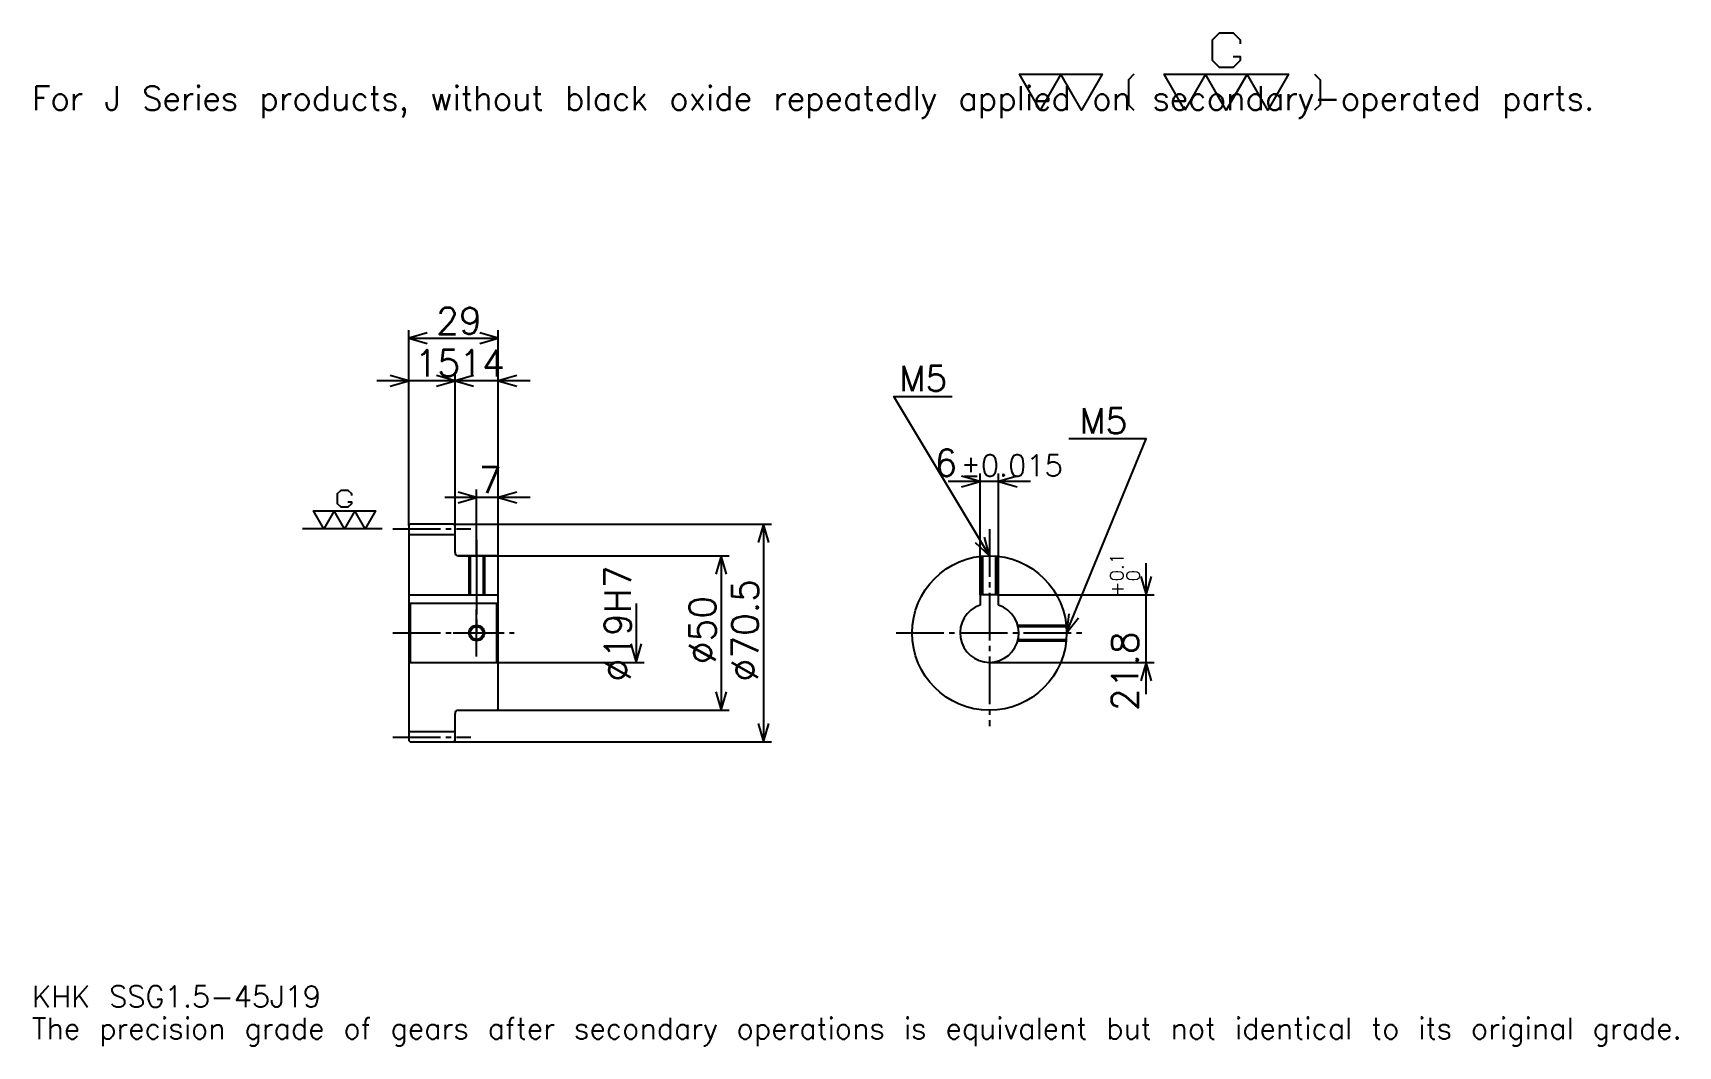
# Model space of a CAD drawing. Extents: x 17 to 550, y 6 to 334.
import ezdxf

# ---------------------------------------------------------------- set-up
doc = ezdxf.new("R2010")
doc.units = 0
doc.linetypes.add('DASHDOT', pattern=[20.608695, 15.456522, -1.717391, 1.717391, -1.717391])
doc.layers.get('0').update_dxf_attribs({"linetype": 'CONTINUOUS'})
doc.layers.add('DASHDOT', color=6, linetype='DASHDOT')
doc.styles.add('KANJI', font='TXT', dxfattribs={"bigfont": 'BIGFONT'})

msp = doc.modelspace()

# ---------------------------------------------------------------- linework, layer by layer
at = {"color": 5}
for p, q in [((139.108704, 175.217392), (139.108704, 237.902176)), ((139.108704, 235.32608), (168.108704, 235.32608)), ((168.108704, 175.217392), (168.108704, 237.902176)), ((154.108704, 175.217392), (154.108704, 224.163055)), ((164.413055, 221.58696), (128.804352, 221.58696)), ((178.413055, 221.58696), (143.804352, 221.58696)), ((340.369568, 189.010864), (313.760864, 189.010864)), ((324.065247, 152.267395), (324.065247, 191.58696)), ((330.065247, 152.267395), (330.065247, 191.58696)), ((178.413055, 183.804352), (150.804352, 183.804352)), ((161.108704, 175.217392), (161.108704, 186.380432)), ((139.108704, 174.717392), (139.108704, 175.217392)), ((153.608704, 175.217392), (168.108704, 175.217392)), ((154.108704, 174.717392), (154.108704, 175.217392)), ((161.108704, 164.967392), (161.108704, 175.217392)), ((161.108704, 164.967392), (161.108704, 175.217392)), ((168.108704, 175.217392), (256.554352, 175.217392)), ((168.108704, 164.467392), (168.108704, 175.217392)), ((253.978271, 175.217392), (253.978271, 104.717392)), ((155.108704, 164.967392), (168.108704, 164.967392)), ((168.108704, 164.967392), (242.815216, 164.967392)), ((240.239136, 164.967392), (240.239136, 114.967392)), ((377.826111, 120.163048), (377.826111, 162.571747)), ((212.76088, 149.467392), (212.76088, 130.467392)), ((330.065247, 152.267395), (380.402191, 152.267395)), ((168.108704, 130.467392), (215.336975, 130.467392)), ((327.065247, 130.467392), (380.402191, 130.467392)), ((155.108704, 114.967392), (168.108704, 114.967392)), ((168.108704, 114.967392), (242.815216, 114.967392)), ((153.608704, 104.717392), (168.108704, 104.717392)), ((168.108704, 104.717392), (256.554352, 104.717392))]:
    msp.add_line(p, q, dxfattribs=at)
at = {"color": 7}
msp.add_line((130.521744, 173.717392), (104.76088, 173.717392), dxfattribs=at)
at = {"color": 4}
for p, q in [((139.108704, 171.842392), (154.108704, 171.842392)), ((139.108704, 152.267395), (168.108704, 152.267395)), ((139.608704, 149.467392), (139.608704, 130.467392)), ((167.608704, 149.467392), (168.108704, 149.967392)), ((167.608704, 130.467392), (168.108704, 129.967392)), ((139.108704, 108.092392), (154.108704, 108.092392))]:
    msp.add_line(p, q, dxfattribs=at)
at = {"color": 7}
for points in [[(405.991333, 326.544769), (408.223938, 326.544769), (408.223938, 325.2052), (405.991333, 322.972595), (401.526093, 322.972595), (399.293488, 325.2052), (399.293488, 331.903046), (401.526093, 334.135651), (405.991333, 334.135651), (408.223938, 331.903046), (408.223938, 330.563477)], [(343.478271, 309.130432), (336.780457, 320.73999), (363.571747, 320.73999), (356.873932, 309.130432), (350.176086, 320.73999), (343.478271, 309.130432)], [(373.841736, 320.73999), (372.055664, 318.953918), (372.055664, 310.916504), (373.841736, 309.130432)], [(390.363037, 309.130432), (383.665222, 320.73999), (423.852173, 320.73999), (417.154358, 309.130432), (410.456543, 320.73999), (403.758698, 309.130432), (397.060883, 320.73999), (390.363037, 309.130432)], [(432.33609, 320.73999), (434.122192, 318.953918), (434.122192, 310.916504), (432.33609, 309.130432)], [(119.444572, 182.424561), (120.560883, 182.424561), (120.560883, 181.754791), (119.444572, 180.638489), (117.211967, 180.638489), (116.095657, 181.754791), (116.095657, 185.103699), (117.211967, 186.220001), (119.444572, 186.220001), (120.560883, 185.103699), (120.560883, 184.433914)], [(111.630447, 173.717392), (108.281532, 179.522171), (128.375015, 179.522171), (125.026093, 173.717392), (121.677185, 179.522171), (118.32827, 173.717392), (114.979355, 179.522171), (111.630447, 173.717392)]]:
    msp.add_lwpolyline(points, dxfattribs=at)
at = {"color": 5}
for points in [[(145.119568, 237.043488), (139.108704, 235.32608), (145.119568, 233.608704)], [(162.097839, 233.608704), (168.108704, 235.32608), (162.097839, 237.043488)], [(133.097839, 219.869568), (139.108704, 221.58696), (133.097839, 223.304352)], [(148.097839, 219.869568), (154.108704, 221.58696), (148.097839, 223.304352)], [(160.119568, 223.304352), (154.108704, 221.58696), (160.119568, 219.869568)], [(174.119568, 223.304352), (168.108704, 221.58696), (174.119568, 219.869568)], [(327.065247, 164.967392), (296.152161, 216.489136), (315.043488, 216.489136)], [(352.065247, 139.967392), (377.826111, 202.75), (352.752197, 202.75)], [(318.054382, 187.293488), (324.065247, 189.010864), (318.054382, 190.728271)], [(336.076111, 190.728271), (330.065247, 189.010864), (336.076111, 187.293488)], [(155.097839, 182.08696), (161.108704, 183.804352), (155.097839, 185.521744)], [(174.119568, 185.521744), (168.108704, 183.804352), (174.119568, 182.08696)], [(255.695663, 169.206528), (253.978271, 175.217392), (252.26088, 169.206528)], [(322.5, 169.238083), (327.065247, 164.967392), (325.445312, 171.005264)], [(241.956528, 158.956528), (240.239136, 164.967392), (238.521744, 158.956528)], [(376.108704, 158.278259), (377.826111, 152.267395), (379.543518, 158.278259)], [(352.758148, 146.180267), (352.065247, 139.967392), (355.935852, 144.876404)], [(211.043488, 136.478256), (212.76088, 130.467392), (214.478271, 136.478256)], [(379.543518, 124.456528), (377.826111, 130.467392), (376.108704, 124.456528)], [(238.521744, 120.978264), (240.239136, 114.967392), (241.956528, 120.978264)], [(252.26088, 110.728264), (253.978271, 104.717392), (255.695663, 110.728264)]]:
    msp.add_lwpolyline(points, dxfattribs=at)
at = {"color": 4}
for points in [[(154.108704, 165.967392), (154.108704, 174.717392), (153.608704, 175.217392), (139.608704, 175.217392), (139.108704, 174.717392), (139.108704, 129.967392)], [(155.108704, 114.967392), (167.608704, 114.967392), (168.108704, 115.467392), (168.108704, 164.467392), (167.608704, 164.967392), (155.108704, 164.967392)], [(158.608704, 164.967392), (158.608704, 152.267395)], [(159.043701, 164.967392), (159.043701, 152.267395)], [(163.173706, 164.967392), (163.173706, 152.267395)], [(163.608704, 164.967392), (163.608704, 152.267395)], [(324.565247, 152.267395), (324.565247, 164.842072)], [(325.000244, 152.267395), (325.000244, 164.881958)], [(329.130249, 152.267395), (329.130249, 164.881958)], [(329.565247, 152.267395), (329.565247, 164.842072)], [(139.108704, 129.967392), (139.608704, 130.467392), (167.608704, 130.467392), (167.608704, 149.467392), (139.608704, 149.467392), (139.108704, 149.967392)], [(330.065247, 148.981262), (330.065247, 152.267395), (324.065247, 152.267395), (324.065247, 148.981262)], [(336.230377, 142.467392), (351.939911, 142.467392)], [(336.338074, 142.032394), (351.979797, 142.032394)], [(336.230377, 137.467392), (351.939911, 137.467392)], [(336.338074, 137.90239), (351.979797, 137.90239)], [(139.108704, 129.967392), (139.108704, 105.217392), (139.608704, 104.717392), (153.608704, 104.717392), (154.108704, 105.217392), (154.108704, 113.967392)]]:
    msp.add_lwpolyline(points, dxfattribs=at)
for centre, radius in [((327.065247, 139.967392), 25), ((161.108704, 139.967392), 2.065)]:
    msp.add_circle(centre, radius, dxfattribs=at)
at = {"color": 7}
msp.add_circle((161.108704, 139.967392), 2.5, dxfattribs=at)
at = {"color": 4}
for centre, radius, start, end in [((155.108704, 165.967392), 1, 180, 270), ((327.065247, 139.967392), 9.5, 108.40848033, 71.59151967), ((155.108704, 113.967392), 1, 90, 180)]:
    msp.add_arc(centre, radius, start, end, dxfattribs=at)
at = {"layer": 'DASHDOT', "color": 7}
for p, q in [((133.956528, 173.717392), (159.26088, 173.717392)), ((327.065247, 173.554352), (327.065247, 109.815216)), ((161.108704, 164.967392), (161.108704, 139.967392)), ((133.956528, 139.967392), (173.26088, 139.967392)), ((296.913055, 139.967392), (357.217407, 139.967392)), ((133.956528, 106.217392), (159.26088, 106.217392))]:
    msp.add_line(p, q, dxfattribs=at)
for points in [[(161.108704, 170.119568), (161.108704, 147.115219)], [(161.108704, 132.315216), (161.108704, 147.619568)], [(153.456528, 139.967392), (168.76088, 139.967392)]]:
    msp.add_lwpolyline(points, dxfattribs=at)

# ---------------------------------------------------------------- texts
at = {"color": 7, "style": 'KANJI'}
for s, height, p in [('For J Series products, without black oxide repeatedly applied on secondary-operated parts.', 7.728261, (17.173914, 309.130432)), ('29', 8.586957, (148.027176, 236.700012)), ('15', 8.586957, (141.027176, 222.960876)), ('14', 8.586957, (155.527176, 222.960876)), ('M5', 8.243479, (297.869568, 218.206512)), ('M5', 8.243479, (356.186951, 204.467392)), ('6', 8.586957, (309.340057, 190.728271)), ('%%p0.015', 6.869565, (317.840088, 190.728271)), ('7', 8.586957, (161.817947, 185.178253)), ('KHK SSG1.5-45J19', 6.869565, (17.173914, 18.891304)), ('The precision grade of gears after secondary operations is equivalent but not identical to its original grade.', 6.869565, (17.173914, 8.586957))]:
    msp.add_text(s, height=height, dxfattribs=at).set_placement(p)
for s, height, p in [('%%c19H7', 8.586957, (211.043488, 124.296196)), ('0.1', 4.293478, (370.441345, 156.679352)), ('0', 4.293478, (375.765259, 156.679352)), ('%%c70.5', 8.586957, (252.26088, 124.296196)), ('+', 4.293478, (370.441345, 151.870651)), ('%%c50', 8.586957, (238.521744, 129.877716)), ('21.8', 8.586957, (375.250031, 114.702896))]:
    msp.add_text(s, height=height, rotation=90, dxfattribs=at).set_placement(p)

doc.saveas('drawing.dxf')
